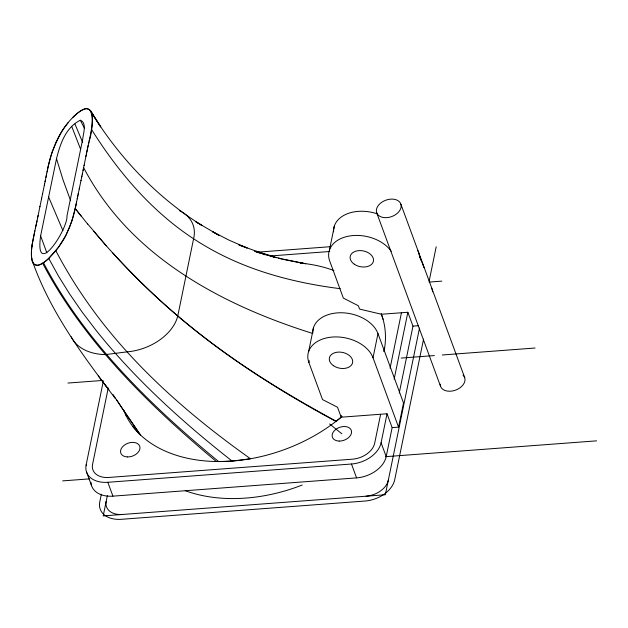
<?xml version="1.0" encoding="UTF-8"?>
<svg xmlns="http://www.w3.org/2000/svg" width="628" height="628" viewBox="0 0 628 628"><rect width="100%" height="100%" fill="white"/><g stroke="black" fill="none" stroke-linecap="round" stroke-linejoin="round"><path stroke-width="0.94" d="M341.302 415.398L341.2 417.204L335.917 421.443C295.419 399.573 255.934 375.677 218.787 348.454A337.063 138.113 30.6 0 1 193.589 329.127C157.188 299.98 123.818 267.104 93.878 231.355M31.895 246.545L32.114 244.92M32.138 244.794L34.878 230.79M384.634 348.03L384.006 351.625M87.944 146.622C89.498 139.298 91.248 131.998 92.096 124.548C92.465 119.296 93.753 109.421 86.523 108.613M91.429 129.376L91.445 129.313C119.736 174.553 155.768 216.189 201.831 243.97A324.393 274.766 -21.6 0 0 237.274 262.198C270.016 276.21 305.027 284.241 340.274 288.692M40.624 235.869C34.446 280.041 67.855 229.722 66.976 215.922L82.786 138.796C83.265 133.348 87.119 122.719 80.305 120.231C65.65 127.468 60.186 143.985 56.512 158.688L40.624 235.869L46.849 252.849M45.938 177.394L47.163 171.295M47.022 171.994L48.16 166.514M46.59 174.152L45.051 181.735M77.228 198.825L79.45 187.96M84.05 165.588L86.122 155.359M76.585 202.059L75.941 205.262M37.916 216.527L39.972 206.408M47.359 170.345L49.039 162.644A95.896 34.776 -57.4 0 1 50.711 156.348L55.782 142.611L61.984 131.142A33.857 12.277 -57.4 0 1 72.612 117.632L74.818 115.497A34.878 12.646 -57.4 0 1 80.007 111.36C97.379 98.918 92.065 133.419 89.137 141.127M83.069 170.423L84.144 165.117M77.888 195.575L75.25 208.52L87.653 224.086M37.468 218.701L38.135 215.443M39.902 206.769L41.684 198.071M44.384 185.001L45.279 180.652M81.734 176.923L82.378 173.799M85.895 156.443L86.562 153.185M78.108 194.492L78.327 193.4M82.307 174.137L83.265 169.458M86.468 465.748L86.146 464.877L103.22 381.659M108.259 387.876L92.559 464.398A20.12 13.643 -20.2 0 0 108.817 477.453L352.473 459.186A20.12 13.643 -20.2 0 0 374.681 443.242L380.631 414.245M101.336 494.236L99.766 501.89A26.831 18.196 -20.2 0 0 121.447 519.301L365.096 501.026A26.831 18.196 -20.2 0 0 394.706 479.768L423.555 339.159M107.357 495.665L103.204 515.91L385.325 494.754L419.512 328.075M308.623 351.547L313.584 327.384M329.449 250.054L334.402 225.892M90.958 482.233A26.831 18.196 -20.2 0 0 112.93 496.151L356.578 477.884A26.831 18.196 -20.2 0 0 386.196 456.627L392.139 427.629L387.044 413.766L341.2 417.204L337.542 407.258L322.525 399.589L308.905 362.576L309.29 360.715M392.139 427.629L398.552 427.15L373.024 357.764L377.985 333.601A33.535 22.718 11.6 0 0 340.973 312.752A33.535 22.718 11.6 0 0 312.783 333.319M390.09 368.118L401.449 312.752M386.196 456.627L381.094 442.764L387.044 413.766M394.149 379.124L407.862 312.273L381.408 314.251L359.593 309.094L358.36 305.765L343.343 298.088L329.731 261.083A33.535 22.718 11.6 0 1 349.82 235.947A33.535 22.718 11.6 0 1 391.228 251.302M399.251 392.995L412.965 326.136L407.862 312.273M398.552 427.15L403.514 402.98L377.985 333.601M429.112 281.273L436.185 246.804M42.586 193.714L44.612 183.91M37.696 217.618L35.364 228.576M41.503 198.935L42.649 193.385M79.23 189.052L81.028 180.33M86.342 154.276L88.187 145.523M80.965 180.644L81.93 175.973M86.79 152.094L87.708 147.721M75.823 205.803L71.78 221.331L65.979 235.296L58.216 247.605L48.701 258.32L58.467 276.03L69.512 293.802L81.836 311.637L95.425 329.519A323.31 121.738 37.4 0 0 133.976 373.487C164.403 405.131 197.584 434.019 232.132 461.07L250.486 458.754C218.701 436.209 188.062 411.952 159.724 385.176A316.402 135.044 35.2 0 1 127.052 351.868C99.271 321.23 74.975 287.341 55.806 250.658A33.339 12.089 -57.4 0 0 64.637 237.847M37.021 220.883L35.851 226.363M34.391 232.996C32.625 242.008 30.097 251.428 32.209 260.596C48.874 308.222 78.547 349.875 108.809 389.737L98.29 375.913M88.658 143.325L88.901 142.226M48.207 166.287L52.273 151.474L58.985 136.198A33.543 12.168 -57.4 0 1 67.957 122.868L68.217 122.538M34.634 231.889L35.608 227.469M64.613 237.839L69.48 227.619L72.919 217.688A92.269 33.465 -57.4 0 0 74.308 212.531L75.211 208.677L81.444 216.479M72.612 117.632C76.561 113.896 80.8 109.68 86.334 108.628M48.701 258.304A36.008 13.062 -57.4 0 1 43.45 262.677L42.735 263.156A25.308 9.177 -57.4 0 1 37.366 265.495M31.738 258.391C32.75 272.034 46.409 261.829 50.892 256.161A39.627 14.373 -57.4 0 0 55.806 250.666M258.132 252.118L330.461 246.694M271.343 255.886L329.818 251.498M429.175 282.082L441.822 281.132M412.965 326.136L418.46 325.72M67.942 383.049L103.125 380.411M401.174 358.062L434.403 355.566M442.222 354.985L535.056 348.022M62.659 480.891L89.49 478.881M385.372 456.689L596.6 440.848M86.146 464.877A26.831 18.196 -20.2 0 0 107.828 482.288L351.476 464.014A26.831 18.196 -20.2 0 0 381.094 442.764M232.132 461.07L218.63 461.556C185.386 434.293 153.35 405.453 124.054 373.95A325.335 122.515 37.9 0 1 106.791 354.632A325.021 122.397 37.9 0 1 92.559 337.409C73.994 314.039 57.25 289.155 43.45 262.669M216.126 461.533L216.346 461.533C183.415 434.16 151.623 405.303 122.554 373.817A326.065 121.534 38.1 0 1 105.496 354.608A325.877 121.463 38.1 0 1 91.421 337.495C73.021 314.243 56.41 289.5 42.633 263.218M37.39 265.448L34.289 264.435L32.42 261.272M301.793 263.234L303.756 263.446M304.918 263.587L305.726 263.689L284.28 259.395L269.404 255.714M303.073 263.368L282.859 259.293M272.78 256.876L276.438 257.763M278.259 258.202L281.909 259.089M263.76 254.23L267.528 255.219M266.971 255.023L274.114 256.946M263.038 254.261L264.804 254.74M256.53 251.985L260.84 253.272M262.567 253.791L264.294 254.309M274.719 256.899L255.949 251.247L265.503 254.536L238.93 244.951L247.142 247.981L229.401 240.32L212.311 231.583L218.991 235.327L195.912 221.825L201.863 225.397C156.804 197.208 119.296 157.761 91.507 112.585L100.77 126.919L90.385 110.41M254.45 251.302L260.965 253.351M312.516 333.405C258.744 316.465 206.18 293.252 161.31 258.665A311.708 218.677 10.9 0 1 125.82 226.622C109.194 208.975 94.844 189.154 83.634 167.645M336.208 421.215C295.662 399.337 256.075 375.513 218.874 348.281A336.914 138.623 30.5 0 1 193.644 328.97C164.622 305.742 137.508 280.159 112.522 252.644M329.621 423.971L341.844 433.791M140.036 434.537L122.884 409.275M139.604 434.129L133.018 426.757M106.281 245.854L87.677 223.929M104.703 384.352L115.238 398.474M140.594 435.071L128.481 417.51M117.569 401.363L128.073 417.031M113.009 394.51L114.021 396.033M115.544 398.317L122.531 408.812M114.249 396.354L115.254 397.869M116.258 399.392L117.263 400.915M80.305 120.231L84.56 128.457M82.676 142.501L74.975 124.046M62.926 230.617L48.654 197.074M80.415 148.75L71.702 126.385M419.661 256.624L423.531 265.989M70.611 200.646L63.004 179.804L56.512 158.688M381.408 314.251L383.056 319.307M400.892 204.226A12.835 8.706 -20.2 0 1 384.94 217.665A12.835 8.706 -20.2 0 1 380.427 203.268A12.835 8.706 -20.2 0 1 400.892 204.226L464.759 377.797M376.619 212.547L440.479 386.11M351.476 464.014L356.578 477.884M107.828 482.288L112.93 496.151M86.483 471.864L91.586 485.727M418.429 252.126L420.815 259.945M122.436 514.465A20.12 13.643 -20.2 0 1 106.179 501.411M388.3 480.255A20.12 13.643 -20.2 0 1 366.085 496.191M431.562 287.922A26.831 18.196 -20.2 0 1 432.621 291.863M463.001 375.081A12.835 8.706 -20.2 0 1 456.109 389.933A12.835 8.706 -20.2 0 1 440.204 384.187M71.207 336.757A51.998 35.262 -20.2 0 0 105.496 354.608L127.052 351.868A46.613 31.612 -20.2 0 0 177.755 316.041L193.589 238.766A47.61 32.287 -20.2 0 0 179.632 210.788M381.172 313.631A137.508 93.25 -20.2 0 1 384.077 351.248M342.048 416.482A137.508 93.25 -20.2 0 1 123.74 410.351M300.255 263.085A137.508 93.25 -20.2 0 1 333.892 270.535M302.186 485.036A137.508 93.25 -20.2 0 1 185.244 490.688M31.683 258.453A76.687 27.813 -57.4 0 1 31.934 246.506M126.369 416.278A137.508 93.25 -20.2 0 1 125.969 414.504M308.905 362.576A33.535 22.718 11.6 0 1 332.455 337.04A33.535 22.718 11.6 0 1 373.024 357.764M333.601 231.826A33.535 22.718 11.6 0 1 377.718 214.022M417.722 250.439A26.831 18.196 -20.2 0 1 418.868 253.861M422.825 264.31A26.831 18.196 -20.2 0 1 423.971 267.724M339.104 441.076A10.064 6.822 -20.2 0 0 351.303 430.361A10.064 6.822 -20.2 0 0 335.132 429.945A10.064 6.822 -20.2 0 0 339.104 441.076M127.311 456.933A10.064 6.822 -20.2 0 0 139.761 446.367A10.064 6.822 -20.2 0 0 123.692 445.676A10.064 6.822 -20.2 0 0 127.311 456.933M333.421 365.669A11.854 8.031 11.6 0 0 352.52 363A11.854 8.031 11.6 0 0 337.032 352.222A11.854 8.031 11.6 0 0 333.421 365.669M354.239 264.176A11.854 8.031 11.6 0 0 373.346 261.499A11.854 8.031 11.6 0 0 357.85 250.729A11.854 8.031 11.6 0 0 354.239 264.176"/></g></svg>
